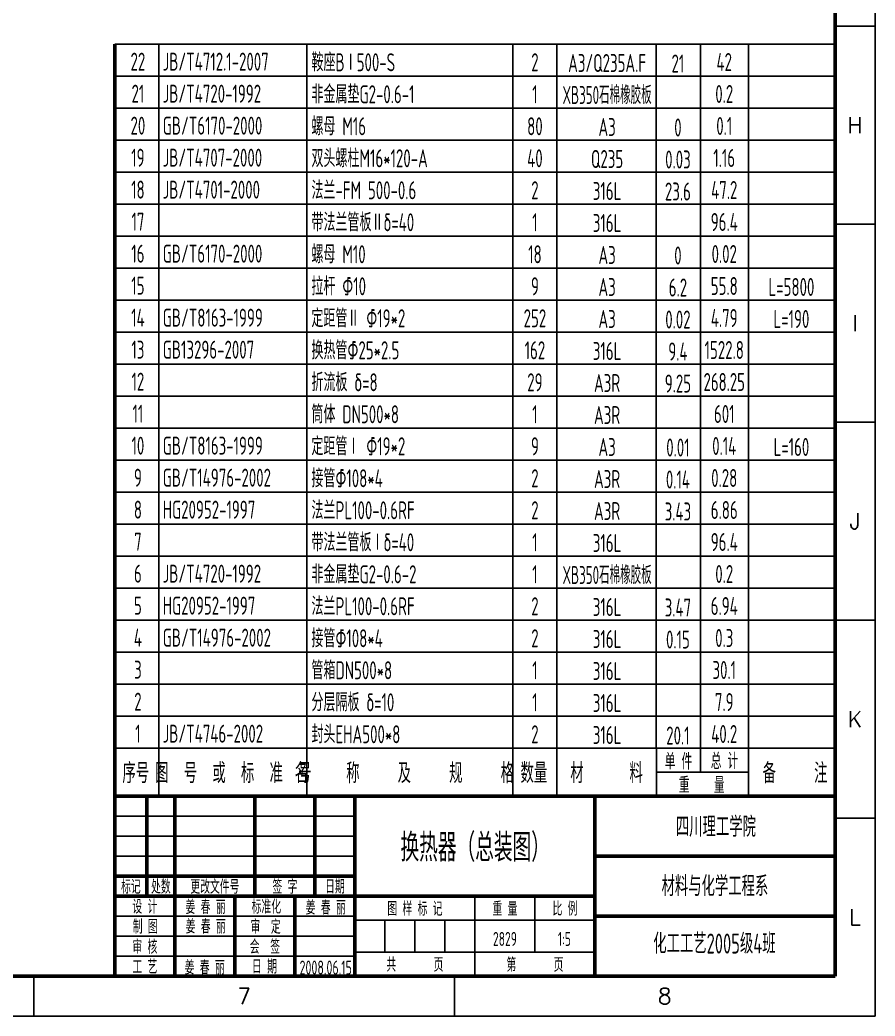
# Model space of a CAD drawing. Header units: millimetres. Extents: x -125 to 4088, y -50 to 2920.
# Drawn here: x 3011 to 4080, y -50 to 1195 of the extents above; entities that cross this region are included whole.
import ezdxf
from ezdxf.enums import TextEntityAlignment as Align

# ---------------------------------------------------------------- set-up
doc = ezdxf.new("R2010")
doc.units = ezdxf.units.MM
doc.header["$LTSCALE"] = 50
doc.linetypes.add('CENTER', pattern=[2, 1.25, -0.25, 0.25, -0.25])
doc.layers.get('0').update_dxf_attribs({"lineweight": 50})
doc.layers.add('1轮廓实线层', color=7, linetype='Continuous', lineweight=50)
doc.layers.add('图框层', color=7, linetype='Continuous', lineweight=50)
for name, color, linetype in [('2细线层', 4, 'Continuous'), ('3中心线层', 1, 'CENTER'), ('6文字层', 3, 'Continuous')]:
    doc.layers.add(name, color=color, linetype=linetype)
doc.styles.add('PC_TEXTSTYLE', font='isocp.shx', dxfattribs={"width": 0.8, "bigfont": 'hzfs.shx'})
doc.styles.add('TH_GBDIM', font='romans.shx', dxfattribs={"width": 0.8, "bigfont": 'gbcbig.shx'})

# ---------------------------------------------------------------- blocks, each defined once
blk = doc.blocks.new('明细表')
at = {"layer": '1轮廓实线层'}
for p, q in [((-180, 0), (-180, 12)), ((0, 0), (0, 12))]:
    blk.add_line(p, q, dxfattribs=at)
at = {"layer": '2细线层'}
for p, q in [((-169, 12), (-169, 0)), ((-132, 12), (-132, 0)), ((-80.57, 12), (-80.57, 0)), ((-69.57, 12), (-69.57, 0)), ((-44.67, 12), (-44.67, 0)), ((-33.67, 12), (-33.67, 6)), ((-21.67, 12), (-21.67, 0)), ((-21.67, 6), (-44.67, 6))]:
    blk.add_line(p, q, dxfattribs=at)
at = {"style": 'PC_TEXTSTYLE', "flags": 1}
blk.add_attdef('Fo oFShowMe', (-44.67, 6), '', height=0.00000005, dxfattribs=at)
at = {"layer": '6文字层', "style": 'PC_TEXTSTYLE', "width": 0.667}
for s, height, p in [('单 件', 4, (-39.12, 8.84)), ('总 计', 4, (-27.63, 8.94)), ('序号', 5, (-174.77, 6)), ('图  号  或  标  准  号', 5, (-150.39, 6)), ('名     称     及     规     格', 5, (-107.65, 6)), ('数量', 5, (-75.28, 6)), ('材      料', 5, (-57.11, 6)), ('备     注', 5, (-10.01, 6)), ('重    量', 4, (-33.32, 2.94))]:
    blk.add_text(s, height=height, dxfattribs=at).set_placement(p, align=Align.MIDDLE)
blk = doc.blocks.new('明细表头')
blk.add_blockref('明细表', (180.2, 0.55))
blk = doc.blocks.new('PC_TITLE_BLOCK')
at = {"layer": '1轮廓实线层'}
for p, q in [((0, 45), (-180, 45)), ((-180, 0), (-180, 45)), ((-172, 20), (-172, 45)), ((-165, 20), (-165, 45)), ((-145, 20), (-145, 45)), ((-130, 20), (-130, 45)), ((-120, 0), (-120, 45)), ((-60, 30), (0, 30)), ((-180, 20), (-60, 20)), ((-165, 0), (-165, 20)), ((-150, 0), (-150, 20)), ((-135, 0), (-135, 20)), ((-60, 15), (0, 15)), ((-180, 0), (0, 0))]:
    blk.add_line(p, q, dxfattribs=at)
at = {"layer": '1轮廓实线层', "color": 7}
for p, q in [((-60, 0), (-60, 45)), ((-180, 25), (-120, 25))]:
    blk.add_line(p, q, dxfattribs=at)
at = {"layer": '2细线层'}
for p, q in [((-180, 40), (-120, 40)), ((-180, 35), (-120, 35)), ((-180, 30), (-120, 30)), ((-90, 0), (-90, 20)), ((-75, 6), (-75, 20)), ((-180, 15), (-120, 15)), ((-120, 14), (-60, 14)), ((-112.5, 6), (-112.5, 14)), ((-105, 6), (-105, 14)), ((-97.5, 6), (-97.5, 14)), ((-180, 10), (-120, 10)), ((-180, 5), (-120, 5)), ((-120, 6), (-60, 6))]:
    blk.add_line(p, q, dxfattribs=at)
at = {"layer": '图框层'}
blk.add_line((0, 0), (0, 45), dxfattribs=at)
at = {"layer": '6文字层', "style": 'PC_TEXTSTYLE', "width": 0.667}
for s, p in [('标记', (-176, 22.5)), ('处数', (-168.5, 22.5)), (' 更改文件号 ', (-155, 22.5)), (' 签 字 ', (-137.5, 22.5)), (' 日期 ', (-125, 22.5)), (' 设 计 ', (-172.5, 17.51)), (' 标准化 ', (-142.14, 17.51)), (' 图 样 标 记 ', (-105, 17)), (' 重 量 ', (-82.5, 17)), (' 比 例 ', (-67.5, 17)), (' 制 图 ', (-172.4, 12.51)), ('审  定', (-142.32, 12.51)), (' 审 核 ', (-172.5, 7.5)), ('会  签', (-142.5, 7.5)), (' 工 艺 ', (-172.5, 2.5)), (' 日 期 ', (-142.61, 2.5)), ('共       页', (-105, 3)), ('第       页', (-75, 3))]:
    blk.add_text(s, height=3.5, dxfattribs=at).set_placement(p, align=Align.MIDDLE)
at = {"layer": '6文字层', "style": 'PC_TEXTSTYLE', "flags": 8}
for tag, height, width, p, p2 in [('企业名称', 5, 1.98445, (-54.29, 34.82), (-5.27, 34.82)), ('产品名称或材料标记', 7, 0.600652, (-113.46, 28.64), (-66.42, 28.64)), ('图样名称', 5, 2.004495, (-54.79, 19.98), (-5.27, 19.98)), ('设计', 3.5, 9.621061, (-164.07, 15.5), (-150.6, 15.5)), ('标准化', 3.5, 1.023147, (-133.83, 15.37), (-120.75, 15.37)), ('制图', 3.5, 9.901488, (-164.23, 10.64), (-150.37, 10.64)), ('重量', 3.5, 1.408247, (-88.46, 7.54), (-76.55, 7.54)), ('比例', 3.5, 1.385287, (-73.35, 7.54), (-61.93, 7.54)), ('图样代号', 5, 2.006536, (-54.79, 5.63), (-5.52, 5.63)), ('审核', 3.5, 1.579393, (-163.99, 5.37), (-150.63, 5.37)), ('工艺', 3.5, 1.621807, (-164.21, 0.37), (-150.89, 0.37)), ('日期', 3.5, 1.560088, (-133.83, 0.37), (-120.75, 0.37)), ('共几页', 3.5, 0.557144, (-108.07, 0.63), (-101.05, 0.63))]:
    blk.add_attdef(tag, text='', height=height, dxfattribs=dict(at, width=width)).set_placement(p, p2, align=Align.FIT)
at = {"layer": '6文字层', "color": 3, "style": 'PC_TEXTSTYLE', "width": 0.56476, "flags": 8}
blk.add_attdef('第几页', text='', height=3.5, dxfattribs=at).set_placement((-78.29, 0.75), (-71.16, 0.75), align=Align.FIT)
at = {"layer": '6文字层', "ltscale": 10, "style": 'PC_TEXTSTYLE', "flags": 1}
blk.add_attdef('图纸张数', (-58.68, -0.49), '', height=2.5, dxfattribs=at)
blk = doc.blocks.new('PC_MXB_BLOCK')
at = {"layer": '1轮廓实线层'}
for p, q in [((-180, 8), (-180, 0)), ((0, 8), (0, 0))]:
    blk.add_line(p, q, dxfattribs=at)
at = {"layer": '2细线层'}
for p, q in [((-180, 8), (0, 8)), ((-169, 8), (-169, 0)), ((-132, 8), (-132, 0)), ((-80.57, 8), (-80.57, 0)), ((-69.57, 8), (-69.57, 0)), ((-44.67, 8), (-44.67, 0)), ((-33.67, 8), (-33.67, 0)), ((-21.67, 8), (-21.67, 0)), ((-180, 0), (0, 0))]:
    blk.add_line(p, q, dxfattribs=at)
at = {"layer": '6文字层', "style": 'PC_TEXTSTYLE'}
for tag, width, p, p2 in [('序号', 0.846992, (-178.38, 1.35), (-170.09, 1.35)), ('代号', 3.46615, (-168.05, 1.35), (-134.11, 1.35)), ('名称', 4.757741, (-130.87, 1.2), (-83.69, 1.2)), ('数量', 0.899921, (-79.45, 1.2), (-70.57, 1.2)), ('材料', 2.245936, (-68.11, 1.01), (-45.84, 1.01)), ('单重', 0.940432, (-43.88, 0.89), (-34.67, 0.89)), ('总重', 1.055887, (-32.87, 1.27), (-22.53, 1.27)), ('备注', 1.948513, (-20.65, 1.02), (-1.16, 1.02))]:
    blk.add_attdef(tag, text='', height=4.5, dxfattribs=dict(at, width=width)).set_placement(p, p2, align=Align.FIT)

msp = doc.modelspace()

# ---------------------------------------------------------------- linework, layer by layer
at = {"layer": '2细线层'}
for p, q in [((4080, 2920), (4080, -50)), ((4080, 1187.5), (4030, 1187.5)), ((4080, 940), (4030, 940)), ((4080, 692.5), (4030, 692.5)), ((4080, 445), (4030, 445)), ((4080, 197.5), (4030, 197.5)), ((3028.75, -50), (3028.75, 0)), ((3554.38, -50), (3554.38, 0)), ((-125, -50), (4080, -50)), ((4080, -50), (4030, -50))]:
    msp.add_line(p, q, dxfattribs=at)
at = {"layer": '图框层'}
for p in [(4030, 2870), (0, 0)]:
    msp.add_line(p, (4030, 0), dxfattribs=at)

# ---------------------------------------------------------------- block references
at = {"layer": '3中心线层', "xscale": 5, "yscale": 5, "zscale": 5}
msp.add_blockref('明细表头', (3129.01, 222.24), dxfattribs=at)
at = {"layer": '图框层'}
ref = msp.add_blockref('PC_MXB_BLOCK', (4030, 1125), dxfattribs=dict(at, xscale=5, yscale=5, zscale=5))
ref.add_attrib('材料', 'A3/Q235A.F', dxfattribs={"layer": '6文字层', "height": 22.5, "style": 'PC_TEXTSTYLE', "width": 0.667}).set_placement((3745.13, 1130.05), align=Align.CENTER)
ref.add_attrib('代号', 'JB/T4712.1-2007', (3189.77, 1131.74), dxfattribs={"layer": '6文字层', "height": 22.5, "style": 'PC_TEXTSTYLE', "width": 0.667})
ref.add_attrib('序号', '22', dxfattribs={"layer": '6文字层', "height": 22.5, "style": 'PC_TEXTSTYLE', "width": 0.667}).set_placement((3158.82, 1131.74), align=Align.CENTER)
ref.add_attrib('名称', '鞍座BⅠ500-S', (3375.67, 1130.98), dxfattribs={"layer": '6文字层', "height": 22.5, "style": 'PC_TEXTSTYLE', "width": 0.667})
ref.add_attrib('数量', '2', dxfattribs={"layer": '6文字层', "height": 22.5, "style": 'PC_TEXTSTYLE', "width": 0.667}).set_placement((3654.95, 1130.98), align=Align.CENTER)
ref.add_attrib('单重', '21', dxfattribs={"layer": '6文字层', "height": 22.5, "style": 'PC_TEXTSTYLE', "width": 0.667}).set_placement((3833.63, 1129.44), align=Align.CENTER)
ref.add_attrib('总重', '42', dxfattribs={"layer": '6文字层', "height": 22.5, "style": 'PC_TEXTSTYLE', "width": 0.667}).set_placement((3891.52, 1131.33), align=Align.CENTER)
ref = msp.add_blockref('PC_MXB_BLOCK', (4030, 1085), dxfattribs=dict(at, xscale=5, yscale=5, zscale=5))
ref.add_attrib('材料', 'XB350石棉橡胶板', dxfattribs={"layer": '6文字层', "height": 22.5, "style": 'PC_TEXTSTYLE', "width": 0.529031}).set_placement((3689.45, 1090.05), (3800.81, 1090.05), align=Align.FIT)
ref.add_attrib('代号', 'JB/T4720-1992', (3189.77, 1091.74), dxfattribs={"layer": '6文字层', "height": 22.5, "style": 'PC_TEXTSTYLE', "width": 0.667})
ref.add_attrib('序号', '21', dxfattribs={"layer": '6文字层', "height": 22.5, "style": 'PC_TEXTSTYLE', "width": 0.667}).set_placement((3158.82, 1091.74), align=Align.CENTER)
ref.add_attrib('名称', '非金属垫G2-0.6-1', (3375.67, 1090.98), dxfattribs={"layer": '6文字层', "height": 22.5, "style": 'PC_TEXTSTYLE', "width": 0.667})
ref.add_attrib('数量', '1', dxfattribs={"layer": '6文字层', "height": 22.5, "style": 'PC_TEXTSTYLE', "width": 0.667}).set_placement((3654.95, 1090.98), align=Align.CENTER)
ref.add_attrib('总重', '0.2', dxfattribs={"layer": '6文字层', "height": 22.5, "style": 'PC_TEXTSTYLE', "width": 0.667}).set_placement((3891.52, 1091.33), align=Align.CENTER)
ref = msp.add_blockref('PC_MXB_BLOCK', (4030, 1045), dxfattribs=dict(at, xscale=5, yscale=5, zscale=5))
ref.add_attrib('材料', 'A3', dxfattribs={"layer": '6文字层', "height": 22.5, "style": 'PC_TEXTSTYLE', "width": 0.667}).set_placement((3745.13, 1050.05), align=Align.CENTER)
ref.add_attrib('代号', 'GB/T6170-2000', (3189.77, 1051.74), dxfattribs={"layer": '6文字层', "height": 22.5, "style": 'PC_TEXTSTYLE', "width": 0.667})
ref.add_attrib('序号', '20', dxfattribs={"layer": '6文字层', "height": 22.5, "style": 'PC_TEXTSTYLE', "width": 0.667}).set_placement((3158.82, 1051.74), align=Align.CENTER)
ref.add_attrib('名称', '螺母 M16', (3375.67, 1050.98), dxfattribs={"layer": '6文字层', "height": 22.5, "style": 'PC_TEXTSTYLE', "width": 0.667})
ref.add_attrib('数量', '80', dxfattribs={"layer": '6文字层', "height": 22.5, "style": 'PC_TEXTSTYLE', "width": 0.667}).set_placement((3654.95, 1050.98), align=Align.CENTER)
ref.add_attrib('单重', '0', dxfattribs={"layer": '6文字层', "height": 22.5, "style": 'PC_TEXTSTYLE', "width": 0.667}).set_placement((3833.63, 1049.44), align=Align.CENTER)
ref.add_attrib('总重', '0.1', dxfattribs={"layer": '6文字层', "height": 22.5, "style": 'PC_TEXTSTYLE', "width": 0.667}).set_placement((3891.52, 1051.33), align=Align.CENTER)
ref = msp.add_blockref('PC_MXB_BLOCK', (4030, 1005), dxfattribs=dict(at, xscale=5, yscale=5, zscale=5))
ref.add_attrib('材料', 'Q235', dxfattribs={"layer": '6文字层', "height": 22.5, "style": 'PC_TEXTSTYLE', "width": 0.667}).set_placement((3745.13, 1010.05), align=Align.CENTER)
ref.add_attrib('代号', 'JB/T4707-2000', (3189.77, 1011.74), dxfattribs={"layer": '6文字层', "height": 22.5, "style": 'PC_TEXTSTYLE', "width": 0.667})
ref.add_attrib('序号', '19', dxfattribs={"layer": '6文字层', "height": 22.5, "style": 'PC_TEXTSTYLE', "width": 0.667}).set_placement((3158.82, 1011.74), align=Align.CENTER)
ref.add_attrib('名称', '双头螺柱M16*120-A', (3375.67, 1010.98), dxfattribs={"layer": '6文字层', "height": 22.5, "style": 'PC_TEXTSTYLE', "width": 0.667})
ref.add_attrib('数量', '40', dxfattribs={"layer": '6文字层', "height": 22.5, "style": 'PC_TEXTSTYLE', "width": 0.667}).set_placement((3654.95, 1010.98), align=Align.CENTER)
ref.add_attrib('单重', '0.03', dxfattribs={"layer": '6文字层', "height": 22.5, "style": 'PC_TEXTSTYLE', "width": 0.667}).set_placement((3833.63, 1009.44), align=Align.CENTER)
ref.add_attrib('总重', '1.16', dxfattribs={"layer": '6文字层', "height": 22.5, "style": 'PC_TEXTSTYLE', "width": 0.667}).set_placement((3891.52, 1011.33), align=Align.CENTER)
ref = msp.add_blockref('PC_MXB_BLOCK', (4030, 965), dxfattribs=dict(at, xscale=5, yscale=5, zscale=5))
ref.add_attrib('材料', '316L', dxfattribs={"layer": '6文字层', "height": 22.5, "style": 'PC_TEXTSTYLE', "width": 0.667}).set_placement((3745.13, 970.05), align=Align.CENTER)
ref.add_attrib('代号', 'JB/T4701-2000', (3189.77, 971.74), dxfattribs={"layer": '6文字层', "height": 22.5, "style": 'PC_TEXTSTYLE', "width": 0.667})
ref.add_attrib('序号', '18', dxfattribs={"layer": '6文字层', "height": 22.5, "style": 'PC_TEXTSTYLE', "width": 0.667}).set_placement((3158.82, 971.74), align=Align.CENTER)
ref.add_attrib('名称', '法兰-FM 500-0.6', (3375.67, 970.98), dxfattribs={"layer": '6文字层', "height": 22.5, "style": 'PC_TEXTSTYLE', "width": 0.667})
ref.add_attrib('数量', '2', dxfattribs={"layer": '6文字层', "height": 22.5, "style": 'PC_TEXTSTYLE', "width": 0.667}).set_placement((3654.95, 970.98), align=Align.CENTER)
ref.add_attrib('单重', '23.6', dxfattribs={"layer": '6文字层', "height": 22.5, "style": 'PC_TEXTSTYLE', "width": 0.667}).set_placement((3833.63, 969.44), align=Align.CENTER)
ref.add_attrib('总重', '47.2', dxfattribs={"layer": '6文字层', "height": 22.5, "style": 'PC_TEXTSTYLE', "width": 0.667}).set_placement((3891.52, 971.33), align=Align.CENTER)
ref = msp.add_blockref('PC_MXB_BLOCK', (4030, 925), dxfattribs=dict(at, xscale=5, yscale=5, zscale=5))
ref.add_attrib('材料', '316L', dxfattribs={"layer": '6文字层', "height": 22.5, "style": 'PC_TEXTSTYLE', "width": 0.667}).set_placement((3745.13, 930.05), align=Align.CENTER)
ref.add_attrib('序号', '17', dxfattribs={"layer": '6文字层', "height": 22.5, "style": 'PC_TEXTSTYLE', "width": 0.667}).set_placement((3158.82, 931.74), align=Align.CENTER)
ref.add_attrib('名称', '带法兰管板Ⅱδ=40', (3375.67, 930.98), dxfattribs={"layer": '6文字层', "height": 22.5, "style": 'PC_TEXTSTYLE', "width": 0.667})
ref.add_attrib('数量', '1', dxfattribs={"layer": '6文字层', "height": 22.5, "style": 'PC_TEXTSTYLE', "width": 0.667}).set_placement((3654.95, 930.98), align=Align.CENTER)
ref.add_attrib('总重', '96.4', dxfattribs={"layer": '6文字层', "height": 22.5, "style": 'PC_TEXTSTYLE', "width": 0.667}).set_placement((3891.52, 931.33), align=Align.CENTER)
ref = msp.add_blockref('PC_MXB_BLOCK', (4030, 885), dxfattribs=dict(at, xscale=5, yscale=5, zscale=5))
ref.add_attrib('材料', 'A3', dxfattribs={"layer": '6文字层', "height": 22.5, "style": 'PC_TEXTSTYLE', "width": 0.667}).set_placement((3745.13, 890.05), align=Align.CENTER)
ref.add_attrib('代号', 'GB/T6170-2000', (3189.77, 891.74), dxfattribs={"layer": '6文字层', "height": 22.5, "style": 'PC_TEXTSTYLE', "width": 0.667})
ref.add_attrib('序号', '16', dxfattribs={"layer": '6文字层', "height": 22.5, "style": 'PC_TEXTSTYLE', "width": 0.667}).set_placement((3158.82, 891.74), align=Align.CENTER)
ref.add_attrib('名称', '螺母 M10', (3375.67, 890.98), dxfattribs={"layer": '6文字层', "height": 22.5, "style": 'PC_TEXTSTYLE', "width": 0.667})
ref.add_attrib('数量', '18', dxfattribs={"layer": '6文字层', "height": 22.5, "style": 'PC_TEXTSTYLE', "width": 0.667}).set_placement((3654.95, 890.98), align=Align.CENTER)
ref.add_attrib('单重', '0', dxfattribs={"layer": '6文字层', "height": 22.5, "style": 'PC_TEXTSTYLE', "width": 0.667}).set_placement((3833.63, 889.44), align=Align.CENTER)
ref.add_attrib('总重', '0.02', dxfattribs={"layer": '6文字层', "height": 22.5, "style": 'PC_TEXTSTYLE', "width": 0.667}).set_placement((3891.52, 891.33), align=Align.CENTER)
ref = msp.add_blockref('PC_MXB_BLOCK', (4030, 845), dxfattribs=dict(at, xscale=5, yscale=5, zscale=5))
ref.add_attrib('材料', 'A3', dxfattribs={"layer": '6文字层', "height": 22.5, "style": 'PC_TEXTSTYLE', "width": 0.667}).set_placement((3745.13, 850.05), align=Align.CENTER)
ref.add_attrib('序号', '15', dxfattribs={"layer": '6文字层', "height": 22.5, "style": 'PC_TEXTSTYLE', "width": 0.667}).set_placement((3158.82, 851.74), align=Align.CENTER)
ref.add_attrib('名称', '拉杆 Φ10', (3375.67, 850.98), dxfattribs={"layer": '6文字层', "height": 22.5, "style": 'PC_TEXTSTYLE', "width": 0.667})
ref.add_attrib('数量', '9', dxfattribs={"layer": '6文字层', "height": 22.5, "style": 'PC_TEXTSTYLE', "width": 0.667}).set_placement((3654.95, 850.98), align=Align.CENTER)
ref.add_attrib('备注', 'L=5800', dxfattribs={"layer": '6文字层', "height": 22.5, "style": 'PC_TEXTSTYLE', "width": 0.667}).set_placement((3975.48, 850.12), align=Align.CENTER)
ref.add_attrib('单重', '6.2', dxfattribs={"layer": '6文字层', "height": 22.5, "style": 'PC_TEXTSTYLE', "width": 0.667}).set_placement((3833.63, 849.44), align=Align.CENTER)
ref.add_attrib('总重', '55.8', dxfattribs={"layer": '6文字层', "height": 22.5, "style": 'PC_TEXTSTYLE', "width": 0.667}).set_placement((3891.52, 851.33), align=Align.CENTER)
ref = msp.add_blockref('PC_MXB_BLOCK', (4030, 805), dxfattribs=dict(at, xscale=5, yscale=5, zscale=5))
ref.add_attrib('材料', 'A3', dxfattribs={"layer": '6文字层', "height": 22.5, "style": 'PC_TEXTSTYLE', "width": 0.667}).set_placement((3745.13, 810.05), align=Align.CENTER)
ref.add_attrib('代号', 'GB/T8163-1999', (3189.77, 811.74), dxfattribs={"layer": '6文字层', "height": 22.5, "style": 'PC_TEXTSTYLE', "width": 0.667})
ref.add_attrib('序号', '14', dxfattribs={"layer": '6文字层', "height": 22.5, "style": 'PC_TEXTSTYLE', "width": 0.667}).set_placement((3158.82, 811.74), align=Align.CENTER)
ref.add_attrib('名称', '定距管Ⅱ Φ19*2', (3375.67, 810.98), dxfattribs={"layer": '6文字层', "height": 22.5, "style": 'PC_TEXTSTYLE', "width": 0.667})
ref.add_attrib('数量', '252', dxfattribs={"layer": '6文字层', "height": 22.5, "style": 'PC_TEXTSTYLE', "width": 0.667}).set_placement((3654.95, 810.98), align=Align.CENTER)
ref.add_attrib('备注', 'L=190', dxfattribs={"layer": '6文字层', "height": 22.5, "style": 'PC_TEXTSTYLE', "width": 0.667}).set_placement((3975.48, 810.12), align=Align.CENTER)
ref.add_attrib('单重', '0.02', dxfattribs={"layer": '6文字层', "height": 22.5, "style": 'PC_TEXTSTYLE', "width": 0.667}).set_placement((3833.63, 809.44), align=Align.CENTER)
ref.add_attrib('总重', '4.79', dxfattribs={"layer": '6文字层', "height": 22.5, "style": 'PC_TEXTSTYLE', "width": 0.667}).set_placement((3891.52, 811.33), align=Align.CENTER)
ref = msp.add_blockref('PC_MXB_BLOCK', (4030, 765), dxfattribs=dict(at, xscale=5, yscale=5, zscale=5))
ref.add_attrib('材料', '316L', dxfattribs={"layer": '6文字层', "height": 22.5, "style": 'PC_TEXTSTYLE', "width": 0.667}).set_placement((3745.13, 770.05), align=Align.CENTER)
ref.add_attrib('代号', 'GB13296-2007', (3189.77, 771.74), dxfattribs={"layer": '6文字层', "height": 22.5, "style": 'PC_TEXTSTYLE', "width": 0.667})
ref.add_attrib('序号', '13', dxfattribs={"layer": '6文字层', "height": 22.5, "style": 'PC_TEXTSTYLE', "width": 0.667}).set_placement((3158.82, 771.74), align=Align.CENTER)
ref.add_attrib('名称', '换热管Φ25*2.5', (3375.67, 770.98), dxfattribs={"layer": '6文字层', "height": 22.5, "style": 'PC_TEXTSTYLE', "width": 0.667})
ref.add_attrib('数量', '162', dxfattribs={"layer": '6文字层', "height": 22.5, "style": 'PC_TEXTSTYLE', "width": 0.667}).set_placement((3654.95, 770.98), align=Align.CENTER)
ref.add_attrib('单重', '9.4', dxfattribs={"layer": '6文字层', "height": 22.5, "style": 'PC_TEXTSTYLE', "width": 0.667}).set_placement((3833.63, 769.44), align=Align.CENTER)
ref.add_attrib('总重', '1522.8', dxfattribs={"layer": '6文字层', "height": 22.5, "style": 'PC_TEXTSTYLE', "width": 0.667}).set_placement((3891.52, 771.33), align=Align.CENTER)
ref = msp.add_blockref('PC_MXB_BLOCK', (4030, 725), dxfattribs=dict(at, xscale=5, yscale=5, zscale=5))
ref.add_attrib('材料', 'A3R', dxfattribs={"layer": '6文字层', "height": 22.5, "style": 'PC_TEXTSTYLE', "width": 0.667}).set_placement((3745.13, 730.05), align=Align.CENTER)
ref.add_attrib('序号', '12', dxfattribs={"layer": '6文字层', "height": 22.5, "style": 'PC_TEXTSTYLE', "width": 0.667}).set_placement((3158.82, 731.74), align=Align.CENTER)
ref.add_attrib('名称', '折流板 δ=8', (3375.67, 730.98), dxfattribs={"layer": '6文字层', "height": 22.5, "style": 'PC_TEXTSTYLE', "width": 0.667})
ref.add_attrib('数量', '29', dxfattribs={"layer": '6文字层', "height": 22.5, "style": 'PC_TEXTSTYLE', "width": 0.667}).set_placement((3654.95, 730.98), align=Align.CENTER)
ref.add_attrib('单重', '9.25', dxfattribs={"layer": '6文字层', "height": 22.5, "style": 'PC_TEXTSTYLE', "width": 0.667}).set_placement((3833.63, 729.44), align=Align.CENTER)
ref.add_attrib('总重', '268.25', dxfattribs={"layer": '6文字层', "height": 22.5, "style": 'PC_TEXTSTYLE', "width": 0.622398}).set_placement((3865.67, 731.33), (3917.37, 731.33), align=Align.FIT)
ref = msp.add_blockref('PC_MXB_BLOCK', (4030, 685), dxfattribs=dict(at, xscale=5, yscale=5, zscale=5))
ref.add_attrib('材料', 'A3R', dxfattribs={"layer": '6文字层', "height": 22.5, "style": 'PC_TEXTSTYLE', "width": 0.667}).set_placement((3745.13, 690.05), align=Align.CENTER)
ref.add_attrib('序号', '11', dxfattribs={"layer": '6文字层', "height": 22.5, "style": 'PC_TEXTSTYLE', "width": 0.667}).set_placement((3158.82, 691.74), align=Align.CENTER)
ref.add_attrib('名称', '筒体 DN500*8', (3375.67, 690.98), dxfattribs={"layer": '6文字层', "height": 22.5, "style": 'PC_TEXTSTYLE', "width": 0.667})
ref.add_attrib('数量', '1', dxfattribs={"layer": '6文字层', "height": 22.5, "style": 'PC_TEXTSTYLE', "width": 0.667}).set_placement((3654.95, 690.98), align=Align.CENTER)
ref.add_attrib('总重', '601', dxfattribs={"layer": '6文字层', "height": 22.5, "style": 'PC_TEXTSTYLE', "width": 0.667}).set_placement((3891.52, 691.33), align=Align.CENTER)
ref = msp.add_blockref('PC_MXB_BLOCK', (4030, 645), dxfattribs=dict(at, xscale=5, yscale=5, zscale=5))
ref.add_attrib('材料', 'A3', dxfattribs={"layer": '6文字层', "height": 22.5, "style": 'PC_TEXTSTYLE', "width": 0.667}).set_placement((3745.13, 650.05), align=Align.CENTER)
ref.add_attrib('代号', 'GB/T8163-1999', (3189.77, 651.74), dxfattribs={"layer": '6文字层', "height": 22.5, "style": 'PC_TEXTSTYLE', "width": 0.667})
ref.add_attrib('序号', '10', dxfattribs={"layer": '6文字层', "height": 22.5, "style": 'PC_TEXTSTYLE', "width": 0.667}).set_placement((3158.82, 651.74), align=Align.CENTER)
ref.add_attrib('名称', '定距管Ⅰ Φ19*2', (3375.67, 650.98), dxfattribs={"layer": '6文字层', "height": 22.5, "style": 'PC_TEXTSTYLE', "width": 0.667})
ref.add_attrib('数量', '9', dxfattribs={"layer": '6文字层', "height": 22.5, "style": 'PC_TEXTSTYLE', "width": 0.667}).set_placement((3654.95, 650.98), align=Align.CENTER)
ref.add_attrib('备注', 'L=160', dxfattribs={"layer": '6文字层', "height": 22.5, "style": 'PC_TEXTSTYLE', "width": 0.667}).set_placement((3975.48, 650.12), align=Align.CENTER)
ref.add_attrib('单重', '0.01', dxfattribs={"layer": '6文字层', "height": 22.5, "style": 'PC_TEXTSTYLE', "width": 0.667}).set_placement((3833.63, 649.44), align=Align.CENTER)
ref.add_attrib('总重', '0.14', dxfattribs={"layer": '6文字层', "height": 22.5, "style": 'PC_TEXTSTYLE', "width": 0.667}).set_placement((3891.52, 651.33), align=Align.CENTER)
ref = msp.add_blockref('PC_MXB_BLOCK', (4030, 605), dxfattribs=dict(at, xscale=5, yscale=5, zscale=5))
ref.add_attrib('材料', 'A3R', dxfattribs={"layer": '6文字层', "height": 22.5, "style": 'PC_TEXTSTYLE', "width": 0.667}).set_placement((3745.13, 610.05), align=Align.CENTER)
ref.add_attrib('代号', 'GB/T14976-2002', (3189.77, 611.74), dxfattribs={"layer": '6文字层', "height": 22.5, "style": 'PC_TEXTSTYLE', "width": 0.667})
ref.add_attrib('序号', '9', dxfattribs={"layer": '6文字层', "height": 22.5, "style": 'PC_TEXTSTYLE', "width": 0.667}).set_placement((3158.82, 611.74), align=Align.CENTER)
ref.add_attrib('名称', '接管Φ108*4', (3375.67, 610.98), dxfattribs={"layer": '6文字层', "height": 22.5, "style": 'PC_TEXTSTYLE', "width": 0.667})
ref.add_attrib('数量', '2', dxfattribs={"layer": '6文字层', "height": 22.5, "style": 'PC_TEXTSTYLE', "width": 0.667}).set_placement((3654.95, 610.98), align=Align.CENTER)
ref.add_attrib('单重', '0.14', dxfattribs={"layer": '6文字层', "height": 22.5, "style": 'PC_TEXTSTYLE', "width": 0.667}).set_placement((3833.63, 609.44), align=Align.CENTER)
ref.add_attrib('总重', '0.28', dxfattribs={"layer": '6文字层', "height": 22.5, "style": 'PC_TEXTSTYLE', "width": 0.667}).set_placement((3891.52, 611.33), align=Align.CENTER)
ref = msp.add_blockref('PC_MXB_BLOCK', (4030, 565), dxfattribs=dict(at, xscale=5, yscale=5, zscale=5))
ref.add_attrib('材料', 'A3R', dxfattribs={"layer": '6文字层', "height": 22.5, "style": 'PC_TEXTSTYLE', "width": 0.667}).set_placement((3745.13, 570.05), align=Align.CENTER)
ref.add_attrib('代号', 'HG20952-1997', (3189.77, 571.74), dxfattribs={"layer": '6文字层', "height": 22.5, "style": 'PC_TEXTSTYLE', "width": 0.667})
ref.add_attrib('序号', '8', dxfattribs={"layer": '6文字层', "height": 22.5, "style": 'PC_TEXTSTYLE', "width": 0.667}).set_placement((3158.82, 571.74), align=Align.CENTER)
ref.add_attrib('名称', '法兰PL100-0.6RF', (3375.67, 570.98), dxfattribs={"layer": '6文字层', "height": 22.5, "style": 'PC_TEXTSTYLE', "width": 0.667})
ref.add_attrib('数量', '2', dxfattribs={"layer": '6文字层', "height": 22.5, "style": 'PC_TEXTSTYLE', "width": 0.667}).set_placement((3654.95, 570.98), align=Align.CENTER)
ref.add_attrib('单重', '3.43', dxfattribs={"layer": '6文字层', "height": 22.5, "style": 'PC_TEXTSTYLE', "width": 0.667}).set_placement((3833.63, 569.44), align=Align.CENTER)
ref.add_attrib('总重', '6.86', dxfattribs={"layer": '6文字层', "height": 22.5, "style": 'PC_TEXTSTYLE', "width": 0.667}).set_placement((3891.52, 571.33), align=Align.CENTER)
ref = msp.add_blockref('PC_MXB_BLOCK', (4030, 525), dxfattribs=dict(at, xscale=5, yscale=5, zscale=5))
ref.add_attrib('材料', '316L', dxfattribs={"layer": '6文字层', "height": 22.5, "style": 'PC_TEXTSTYLE', "width": 0.667}).set_placement((3745.13, 530.05), align=Align.CENTER)
ref.add_attrib('序号', '7', dxfattribs={"layer": '6文字层', "height": 22.5, "style": 'PC_TEXTSTYLE', "width": 0.667}).set_placement((3158.82, 531.74), align=Align.CENTER)
ref.add_attrib('名称', '带法兰管板Ⅰδ=40', (3375.67, 530.98), dxfattribs={"layer": '6文字层', "height": 22.5, "style": 'PC_TEXTSTYLE', "width": 0.667})
ref.add_attrib('数量', '1', dxfattribs={"layer": '6文字层', "height": 22.5, "style": 'PC_TEXTSTYLE', "width": 0.667}).set_placement((3654.95, 530.98), align=Align.CENTER)
ref.add_attrib('总重', '96.4', dxfattribs={"layer": '6文字层', "height": 22.5, "style": 'PC_TEXTSTYLE', "width": 0.667}).set_placement((3891.52, 531.33), align=Align.CENTER)
ref = msp.add_blockref('PC_MXB_BLOCK', (4030, 485), dxfattribs=dict(at, xscale=5, yscale=5, zscale=5))
ref.add_attrib('材料', 'XB350石棉橡胶板', dxfattribs={"layer": '6文字层', "height": 22.5, "style": 'PC_TEXTSTYLE', "width": 0.529031}).set_placement((3689.45, 490.05), (3800.81, 490.05), align=Align.FIT)
ref.add_attrib('代号', 'JB/T4720-1992', (3189.77, 491.74), dxfattribs={"layer": '6文字层', "height": 22.5, "style": 'PC_TEXTSTYLE', "width": 0.667})
ref.add_attrib('序号', '6', dxfattribs={"layer": '6文字层', "height": 22.5, "style": 'PC_TEXTSTYLE', "width": 0.667}).set_placement((3158.82, 491.74), align=Align.CENTER)
ref.add_attrib('名称', '非金属垫G2-0.6-2', (3375.67, 490.98), dxfattribs={"layer": '6文字层', "height": 22.5, "style": 'PC_TEXTSTYLE', "width": 0.667})
ref.add_attrib('数量', '1', dxfattribs={"layer": '6文字层', "height": 22.5, "style": 'PC_TEXTSTYLE', "width": 0.667}).set_placement((3654.95, 490.98), align=Align.CENTER)
ref.add_attrib('总重', '0.2', dxfattribs={"layer": '6文字层', "height": 22.5, "style": 'PC_TEXTSTYLE', "width": 0.667}).set_placement((3891.52, 491.33), align=Align.CENTER)
ref = msp.add_blockref('PC_MXB_BLOCK', (4030, 445), dxfattribs=dict(at, xscale=5, yscale=5, zscale=5))
ref.add_attrib('材料', '316L', dxfattribs={"layer": '6文字层', "height": 22.5, "style": 'PC_TEXTSTYLE', "width": 0.667}).set_placement((3745.13, 450.05), align=Align.CENTER)
ref.add_attrib('代号', 'HG20952-1997', (3189.77, 451.74), dxfattribs={"layer": '6文字层', "height": 22.5, "style": 'PC_TEXTSTYLE', "width": 0.667})
ref.add_attrib('序号', '5', dxfattribs={"layer": '6文字层', "height": 22.5, "style": 'PC_TEXTSTYLE', "width": 0.667}).set_placement((3158.82, 451.74), align=Align.CENTER)
ref.add_attrib('名称', '法兰PL100-0.6RF', (3375.67, 450.98), dxfattribs={"layer": '6文字层', "height": 22.5, "style": 'PC_TEXTSTYLE', "width": 0.667})
ref.add_attrib('数量', '2', dxfattribs={"layer": '6文字层', "height": 22.5, "style": 'PC_TEXTSTYLE', "width": 0.667}).set_placement((3654.95, 450.98), align=Align.CENTER)
ref.add_attrib('单重', '3.47', dxfattribs={"layer": '6文字层', "height": 22.5, "style": 'PC_TEXTSTYLE', "width": 0.667}).set_placement((3833.63, 449.44), align=Align.CENTER)
ref.add_attrib('总重', '6.94', dxfattribs={"layer": '6文字层', "height": 22.5, "style": 'PC_TEXTSTYLE', "width": 0.667}).set_placement((3891.52, 451.33), align=Align.CENTER)
ref = msp.add_blockref('PC_MXB_BLOCK', (4030, 405), dxfattribs=dict(at, xscale=5, yscale=5, zscale=5))
ref.add_attrib('材料', '316L', dxfattribs={"layer": '6文字层', "height": 22.5, "style": 'PC_TEXTSTYLE', "width": 0.667}).set_placement((3745.13, 410.05), align=Align.CENTER)
ref.add_attrib('代号', 'GB/T14976-2002', (3189.77, 411.74), dxfattribs={"layer": '6文字层', "height": 22.5, "style": 'PC_TEXTSTYLE', "width": 0.667})
ref.add_attrib('序号', '4', dxfattribs={"layer": '6文字层', "height": 22.5, "style": 'PC_TEXTSTYLE', "width": 0.667}).set_placement((3158.82, 411.74), align=Align.CENTER)
ref.add_attrib('名称', '接管Φ108*4', (3375.67, 410.98), dxfattribs={"layer": '6文字层', "height": 22.5, "style": 'PC_TEXTSTYLE', "width": 0.667})
ref.add_attrib('数量', '2', dxfattribs={"layer": '6文字层', "height": 22.5, "style": 'PC_TEXTSTYLE', "width": 0.667}).set_placement((3654.95, 410.98), align=Align.CENTER)
ref.add_attrib('单重', '0.15', dxfattribs={"layer": '6文字层', "height": 22.5, "style": 'PC_TEXTSTYLE', "width": 0.667}).set_placement((3833.63, 409.44), align=Align.CENTER)
ref.add_attrib('总重', '0.3', dxfattribs={"layer": '6文字层', "height": 22.5, "style": 'PC_TEXTSTYLE', "width": 0.667}).set_placement((3891.52, 411.33), align=Align.CENTER)
ref = msp.add_blockref('PC_MXB_BLOCK', (4030, 365), dxfattribs=dict(at, xscale=5, yscale=5, zscale=5))
ref.add_attrib('材料', '316L', dxfattribs={"layer": '6文字层', "height": 22.5, "style": 'PC_TEXTSTYLE', "width": 0.667}).set_placement((3745.13, 370.05), align=Align.CENTER)
ref.add_attrib('序号', '3', dxfattribs={"layer": '6文字层', "height": 22.5, "style": 'PC_TEXTSTYLE', "width": 0.667}).set_placement((3158.82, 371.74), align=Align.CENTER)
ref.add_attrib('名称', '管箱DN500*8', (3375.67, 370.98), dxfattribs={"layer": '6文字层', "height": 22.5, "style": 'PC_TEXTSTYLE', "width": 0.667})
ref.add_attrib('数量', '1', dxfattribs={"layer": '6文字层', "height": 22.5, "style": 'PC_TEXTSTYLE', "width": 0.667}).set_placement((3654.95, 370.98), align=Align.CENTER)
ref.add_attrib('总重', '30.1', dxfattribs={"layer": '6文字层', "height": 22.5, "style": 'PC_TEXTSTYLE', "width": 0.667}).set_placement((3891.52, 371.33), align=Align.CENTER)
ref = msp.add_blockref('PC_MXB_BLOCK', (4030, 325), dxfattribs=dict(at, xscale=5, yscale=5, zscale=5))
ref.add_attrib('材料', '316L', dxfattribs={"layer": '6文字层', "height": 22.5, "style": 'PC_TEXTSTYLE', "width": 0.667}).set_placement((3745.13, 330.05), align=Align.CENTER)
ref.add_attrib('序号', '2', dxfattribs={"layer": '6文字层', "height": 22.5, "style": 'PC_TEXTSTYLE', "width": 0.667}).set_placement((3158.82, 331.74), align=Align.CENTER)
ref.add_attrib('名称', '分层隔板 δ=10', (3375.67, 330.98), dxfattribs={"layer": '6文字层', "height": 22.5, "style": 'PC_TEXTSTYLE', "width": 0.667})
ref.add_attrib('数量', '1', dxfattribs={"layer": '6文字层', "height": 22.5, "style": 'PC_TEXTSTYLE', "width": 0.667}).set_placement((3654.95, 330.98), align=Align.CENTER)
ref.add_attrib('总重', '7.9', dxfattribs={"layer": '6文字层', "height": 22.5, "style": 'PC_TEXTSTYLE', "width": 0.667}).set_placement((3891.52, 331.33), align=Align.CENTER)
ref = msp.add_blockref('PC_MXB_BLOCK', (4030, 285), dxfattribs=dict(at, xscale=5, yscale=5, zscale=5))
ref.add_attrib('材料', '316L', dxfattribs={"layer": '6文字层', "height": 22.5, "style": 'PC_TEXTSTYLE', "width": 0.667}).set_placement((3745.13, 290.05), align=Align.CENTER)
ref.add_attrib('代号', 'JB/T4746-2002', (3189.77, 291.74), dxfattribs={"layer": '6文字层', "height": 22.5, "style": 'PC_TEXTSTYLE', "width": 0.667})
ref.add_attrib('序号', '1', dxfattribs={"layer": '6文字层', "height": 22.5, "style": 'PC_TEXTSTYLE', "width": 0.667}).set_placement((3158.82, 291.74), align=Align.CENTER)
ref.add_attrib('名称', '封头EHA500*8', (3375.67, 290.98), dxfattribs={"layer": '6文字层', "height": 22.5, "style": 'PC_TEXTSTYLE', "width": 0.667})
ref.add_attrib('数量', '2', dxfattribs={"layer": '6文字层', "height": 22.5, "style": 'PC_TEXTSTYLE', "width": 0.667}).set_placement((3654.95, 290.98), align=Align.CENTER)
ref.add_attrib('单重', '20.1', dxfattribs={"layer": '6文字层', "height": 22.5, "style": 'PC_TEXTSTYLE', "width": 0.667}).set_placement((3833.63, 289.44), align=Align.CENTER)
ref.add_attrib('总重', '40.2', dxfattribs={"layer": '6文字层', "height": 22.5, "style": 'PC_TEXTSTYLE', "width": 0.667}).set_placement((3891.52, 291.33), align=Align.CENTER)
ref = msp.add_blockref('PC_TITLE_BLOCK', (4030, 0), dxfattribs=dict(at, xscale=5, yscale=5, zscale=5))
ref.add_attrib('重量', '2829', dxfattribs={"layer": '6文字层', "height": 17.5, "style": 'PC_TEXTSTYLE', "width": 0.667}).set_placement((3617.49, 37.71), align=Align.CENTER)
ref.add_attrib('产品名称或材料标记', '换热器（总装图）', dxfattribs={"layer": '6文字层', "height": 35, "style": 'PC_TEXTSTYLE', "width": 0.667}).set_placement((3580.29, 143.18), align=Align.CENTER)
ref.add_attrib('设计', '姜 春 丽', dxfattribs={"layer": '6文字层', "height": 17.5, "style": 'PC_TEXTSTYLE', "width": 0.667}).set_placement((3243.32, 77.52), align=Align.CENTER)
ref.add_attrib('工艺', '姜 春 丽', dxfattribs={"layer": '6文字层', "height": 17.5, "style": 'PC_TEXTSTYLE', "width": 0.667}).set_placement((3242.25, 1.86), align=Align.CENTER)
ref.add_attrib('日期', '2008.06.15', dxfattribs={"layer": '6文字层', "height": 17.5, "style": 'PC_TEXTSTYLE', "width": 0.634487}).set_placement((3360.83, 1.86), (3426.24, 1.86), align=Align.FIT)
ref.add_attrib('标准化', '姜 春 丽', dxfattribs={"layer": '6文字层', "height": 17.5, "style": 'PC_TEXTSTYLE', "width": 0.667}).set_placement((3393.53, 76.86), align=Align.CENTER)
ref.add_attrib('图样名称', '材料与化学工程系', dxfattribs={"layer": '6文字层', "height": 25, "style": 'PC_TEXTSTYLE', "width": 0.667}).set_placement((3879.87, 99.89), align=Align.CENTER)
ref.add_attrib('企业名称', '四川理工学院', dxfattribs={"layer": '6文字层', "height": 25, "style": 'PC_TEXTSTYLE', "width": 0.667}).set_placement((3881.1, 174.1), align=Align.CENTER)
ref.add_attrib('图样代号', '化工工艺2005级4班', dxfattribs={"layer": '6文字层', "height": 25, "style": 'PC_TEXTSTYLE', "width": 0.667}).set_placement((3879.25, 28.15), align=Align.CENTER)
ref.add_attrib('比例', '1:5', dxfattribs={"layer": '6文字层', "height": 17.5, "style": 'PC_TEXTSTYLE', "width": 0.667}).set_placement((3691.79, 37.71), align=Align.CENTER)
ref.add_attrib('制图', '姜 春 丽', dxfattribs={"layer": '6文字层', "height": 17.5, "style": 'PC_TEXTSTYLE', "width": 0.667}).set_placement((3243.51, 53.19), align=Align.CENTER)

# ---------------------------------------------------------------- texts
at = {"layer": '6文字层', "style": 'TH_GBDIM'}
for s, p in [('H', (4055, 1063.75)), ('I', (4055, 816.25)), ('J', (4055, 568.75)), ('K', (4055, 321.25)), ('L', (4055, 73.75)), ('7', (3291.56, -25)), ('8', (3817.19, -25))]:
    msp.add_text(s, height=20, dxfattribs=at).set_placement(p, align=Align.MIDDLE)

doc.saveas('drawing.dxf')
